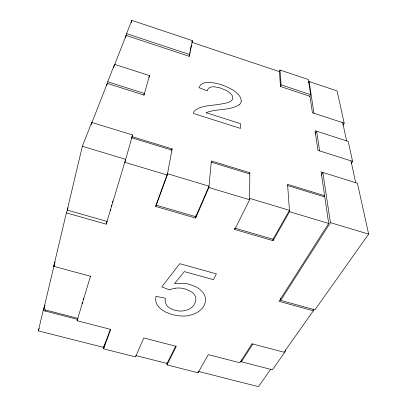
<?xml version="1.0" encoding="UTF-8"?>
<svg xmlns="http://www.w3.org/2000/svg" width="407" height="407" viewBox="0 0 407 407"><rect width="100%" height="100%" fill="white"/><g stroke="black" fill="none" stroke-linecap="round" stroke-linejoin="round"><path stroke-width="0.61" d="M323.952 196.759L324.603 195.686L287.566 184.33L289.545 211.716L273.102 240.659L234.747 229.482L249.618 199.74L249.822 172.751L211.345 160.948L208.867 187.52L195.64 218.091L155.754 206.471L156.003 205.225M241.483 359.905L241.448 361.777L252.91 343.849M234.747 229.482L234.788 228.235M167.358 362.439L167.033 364.901L198.036 372.751L198.143 371.51M195.64 218.091L196.006 214.845M135.612 355.514L167.033 363.476L167.201 362.22M189.224 56.375L192.404 40.654L131.812 20.35L126.592 33.649L125.799 36.716M155.754 206.471L167.277 175.046L172.12 148.916L132.021 136.62M189.621 54.502L189.286 56.329L126.099 35.419L114.377 65.318M189.85 53.286L190.074 52.065M190.303 50.85L191.315 45.365M45.045 305.214L43.188 310.505L38.365 330.871L103.704 347.43L104.131 345.604M167.033 364.901L176.307 346.362L143.763 337.958L135.551 356.934L103.571 348.84L104.721 343.961M90.481 276.261L53.714 266.336L66.382 212.881L67.694 209.356M77.788 318.34L43.641 309.498L54.35 264.372M106.99 221.403L67.221 210.098L82.356 146.291L91.728 122.436L132.616 134.992L124.812 162.307L167.277 175.046M91.132 124.898L91.728 122.436M106.68 85.831L107.687 81.787L114.545 64.331L149.511 75.626L143.956 95.055L107.285 83.399L91.55 123.545M113.624 67.969L114.545 64.331M125.468 37.861L126.099 35.419M131.176 22.807L131.812 20.35M66.382 212.881L106.176 224.165L107.051 221.118M110.114 210.5L110.46 209.29M111.33 206.257L111.676 205.047M112.464 202.223L112.815 201.007M103.571 348.84L110.694 329.416L77.081 320.736L77.783 318.305M82.005 303.703L82.356 302.487M83.211 299.567L83.588 298.229M148.967 77.442L149.511 75.626M143.885 95.299L144.429 93.478L107.687 81.787M131.71 137.988L132.616 134.992M77.081 320.736L90.507 276.109M106.176 224.165L125.687 159.32L82.356 146.291M191.997 41.86L192.404 40.654M38.365 330.871L39.199 328.464M45.238 311.045L45.655 309.844M43.641 309.498L44.465 307.148M54.492 263.756L55.138 261.96M53.714 266.336L54.772 263.4M171.693 150.102L172.12 148.916M103.704 347.43L110.383 329.171M67.221 210.098L68.091 207.763M279.217 71.713L279.996 70.009L308.353 79.513L310.612 94.643L309.478 96.871M280.306 86.564L281.1 84.86L279.996 70.009M249.282 173.875L249.822 172.751M167.033 363.476L175.722 346.052M308.592 82.702L309.162 81.568L337.072 90.909L344.18 123.148L342.933 125.315M315.14 133.984L316.641 131.227L319.602 150.875M198.036 372.751L208.333 354.634L239.86 362.774L251.969 343.778L284.025 352.238L313.354 310.806L313.171 308.944M321.25 175.188L322.848 172.451L330.408 222.639L280.703 300.381L314.911 309.844L368.635 234.117L357.427 183.257L321.103 171.907L324.603 195.686M351.277 163.512L352.599 161.365L348.204 141.407L315.049 130.713L317.933 150.346L352.599 161.365M287.657 185.567L324.786 196.942L328.683 223.453L279.039 301.317L313.354 310.806M270.675 369.337L258.46 386.65L198.585 371.474M239.469 104.63C230.825 110.094 219.816 108.908 210.17 111.355A30.016 15.558 23 0 0 206.212 112.734L240.618 123.692L240.471 128.409L193.452 113.492A16.519 8.506 21.9 0 1 194.963 110.48A28.271 14.616 22.5 0 1 195.859 109.748C202.92 105.215 211.803 105.728 219.765 104.233C224.018 103.266 234.407 102.966 232.539 96.21A10.979 5.271 22.1 0 0 231.466 94.526L229.304 92.44A11.9 5.713 22.1 0 0 226.44 90.517L220.268 87.963L214.565 86.818A12.057 5.795 22 0 0 212.454 86.828A12.327 5.922 22 0 0 211.498 86.956A11.864 5.698 21.9 0 0 209.493 87.617L207.926 89.072L207.331 90.847L198.926 87.658L200.717 84.793L203.724 83.043A17.888 8.588 21.8 0 1 206.39 82.484A18.926 9.096 21.9 0 1 208.705 82.367C217.313 82.794 225.773 85.745 233.125 90.186A18.691 8.969 22.2 0 1 236.019 92.328L238.812 95.09A17.679 8.481 22.2 0 1 240.547 97.792L241.173 99.908A22.059 10.597 22 0 1 241.229 100.951M175.554 288.171L176.531 288.075A15.283 10.139 7 0 1 182.672 288.395L184.249 288.736A20.457 13.502 7.1 0 1 186.421 289.377L191.173 291.641A13.965 9.275 6.9 0 1 193.625 293.747L194.383 294.699A14.209 9.437 6.9 0 1 195.635 297.247C196.774 301.785 193.732 306.435 189.937 308.709A15.924 10.526 7.1 0 1 186.706 310.134L182.407 310.999A13.787 9.091 7 0 1 178.729 310.984L174.954 310.297L171.474 309.04A12.973 8.552 7.1 0 1 168.259 306.975C165.685 304.94 164.626 301.424 165.364 298.265L156.054 296.311L155.657 299.247L156.023 302.045A20.625 13.614 7.3 0 0 157.55 305.362L159.025 307.254A21.164 13.975 7.2 0 0 162.332 310.114L165.654 312.047L170.645 314.026A33.99 22.731 6.9 0 0 174.323 315.038L178.459 315.791L183.72 316.086A21.769 14.372 6.9 0 0 187.485 315.776L192.282 314.642L196.128 313.054A25.682 17.018 7.1 0 0 199.908 310.602C203.459 307.646 206.151 303.037 205.494 298.29A21.774 14.459 6.7 0 0 204.558 295.233L203.734 293.727A24.618 16.326 6.9 0 0 202.086 291.534L200.061 289.56A21.291 14.148 6.7 0 0 195.879 286.798L189.535 284.366A22.517 14.947 6.8 0 0 183.16 283.267L174.557 283.643L184.361 271.601L213.436 279.665L216.366 273.88L179.746 263.67L161.767 286.935L169.709 289.886M43.188 310.505L77.615 319.409M240.074 361.421L272.39 369.78L285.541 351.241L285.48 349.979M234.793 228.108L273.046 239.265L289.448 210.338L249.628 198.382M330.408 222.639L368.635 234.117M208.867 187.52L249.618 199.74M289.545 211.716L328.683 223.453M131.787 137.805L171.902 150.097M211.233 162.149L249.812 173.967M344.18 123.148L312.408 112.759L309.986 96.281L280.494 86.518L279.416 71.612L191.88 42.318M126.592 33.649L189.825 54.609M281.1 84.86L310.612 94.643M342.679 122.66L346.637 140.903M350.966 160.841L355.713 182.723M309.162 81.568L313.934 113.258M280.616 298.494L280.703 300.381M273.031 238.761L273.102 240.659M241.249 100.956A21.286 10.221 22.1 0 1 239.453 104.624M169.694 289.87A15.054 9.992 7.1 0 1 175.554 288.181M167.521 173.728L156.018 205.128L195.792 216.733L208.995 186.182L167.521 173.728"/></g></svg>
